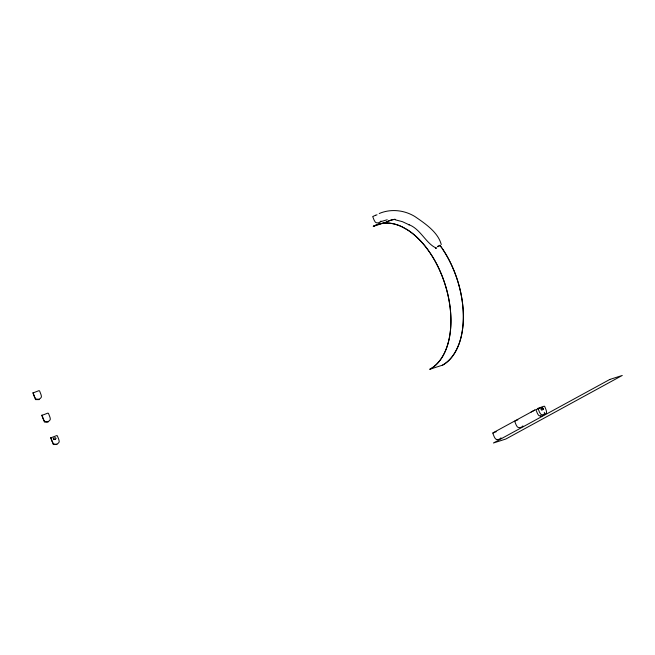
<?xml version="1.0" encoding="UTF-8"?>
<svg xmlns="http://www.w3.org/2000/svg" width="655" height="655" viewBox="0 0 655 655"><rect width="100%" height="100%" fill="white"/><g stroke="black" fill="none" stroke-linecap="round" stroke-linejoin="round"><path stroke-width="0.98" d="M437.589 246.648L438.072 246.075A5.052 1.818 -34.1 0 1 439.923 245.478M543.306 409.326L542.938 408.368L543.322 409.424L541.652 410.194L540.842 408.99A5.052 4.053 61.4 0 1 542.692 408.401L542.749 407.975A9.195 7.385 61.4 0 0 542.635 407.713L542.135 407.336A8.687 6.968 61.4 0 0 541.718 407.451L535.929 409.653A5.559 4.462 61.4 0 0 536.093 410.112L537.043 412.519A24.399 19.585 61.4 0 0 537.37 413.305L538.353 414.983A2.612 2.096 61.4 0 0 539.458 415.786L540.334 415.982M494.869 432.177L492.814 433.192A5.559 4.462 61.4 0 0 492.969 433.651L493.927 436.058A24.399 19.585 61.4 0 0 494.255 436.844L495.237 438.522A2.612 2.096 61.4 0 0 496.343 439.325L497.219 439.521M441.249 244.552C438.162 232.263 424.997 223.461 414.844 216.502C404.217 210.034 390.748 208.568 379.229 213.522M380.973 221.03L380.219 221.947M501.001 437.827L500.33 438.596M522.886 425.881L522.207 426.651A6.607 5.306 61.4 0 1 519.096 427.568L518.22 427.379A2.612 2.096 61.4 0 1 517.114 426.585L516.14 424.899A24.399 19.585 61.4 0 1 515.804 424.113L514.855 421.705A5.559 4.462 61.4 0 1 514.691 421.247L516.541 420.297M543.445 415.057L544.199 414.148A2.579 2.071 61.4 0 0 544.42 413.043L544.321 412.331M53.604 438.269C52.49 440.659 57.886 438.965 55.487 437.728A5.052 4.053 61.4 0 0 53.636 438.326M37.302 399.28A6.607 5.306 61.4 0 0 40.397 398.346L41.167 397.454A2.579 2.071 61.4 0 0 41.388 396.349L41.15 395.08A18.422 14.787 61.4 0 0 40.667 393.696L39.718 391.289A9.195 7.385 61.4 0 0 39.611 391.027L39.112 390.65A8.687 6.968 61.4 0 0 38.694 390.765L32.906 392.967A5.559 4.462 61.4 0 0 33.061 393.426L33.561 394.695M492.822 432.93L534.742 410.087M535.119 409.883L531.156 412.003M42.518 417.333L42.902 418.291A24.399 19.585 61.4 0 0 43.238 419.077L44.221 420.756A2.612 2.096 61.4 0 0 45.326 421.558L46.202 421.755A6.607 5.306 61.4 0 0 49.289 420.805L50.058 419.912A2.579 2.071 61.4 0 0 50.279 418.807L50.042 417.538A18.422 14.787 61.4 0 0 49.559 416.154L48.609 413.747A9.195 7.385 61.4 0 0 48.503 413.485L48.003 413.108A8.687 6.968 61.4 0 0 47.586 413.223L41.797 415.426A5.559 4.462 61.4 0 0 41.953 415.884L42.452 417.153M429.909 369.305A77.2 45.514 72.2 0 0 442.019 275.755A77.2 45.514 72.2 0 0 373.301 226.335L377.796 224.411A77.012 45.4 72.2 0 1 388.669 223.109A78.215 46.112 72.2 0 1 392.713 223.658A75.726 44.646 72.2 0 1 401.777 226.704L407.852 230.11A75.677 44.614 72.2 0 1 414.009 234.686A80.123 47.242 72.2 0 1 416.998 237.347A75.227 44.352 72.2 0 1 420.985 241.376M381.153 221.546L387.22 219.761M55.053 439.489L53.62 439.374L53.211 438.236M516.959 420.166L517.876 419.871M377.026 214.799L375.896 215.159M375.659 215.233L372.711 216.535A5.559 4.462 61.6 0 0 372.867 216.993L373.817 219.409A24.399 19.593 61.6 0 0 374.152 220.186L375.127 221.873A2.612 2.096 61.6 0 0 376.232 222.675L377.108 222.872A6.607 5.306 61.6 0 0 380.203 221.922M373.309 226.352L384.78 222.667M33.086 392.55L35.501 399.607L39.259 399.607M41.977 415.008L44.393 422.066L48.151 422.066M50.869 437.466L53.284 444.524L57.042 444.524M496.228 431.743L495.532 431.964M436.304 248.081L435.46 248.122L436.304 248.081C426.151 243.824 420.428 228.791 408.769 224.624L409.228 224.861L402.391 221.66L395.178 219.777M437.736 246.796L440.135 245.617L441.798 247.909M37.31 399.296L36.434 399.1A2.612 2.096 61.4 0 1 35.321 398.297L34.347 396.619A24.399 19.585 61.4 0 1 34.011 395.833L33.626 394.875M429.361 251.897L427.281 248.982A77.544 45.719 72.2 0 0 420.985 241.384M442.338 248.703L442.764 249.334M429.909 252.691L430.335 253.321M443.001 249.686L444.647 252.257A75.079 44.262 72.2 0 1 447.447 257.022A87.541 51.614 72.2 0 1 448.536 259.012A73.016 43.05 72.2 0 1 451.778 265.562L454.03 270.793A76.226 44.941 72.2 0 1 458.729 284.573A77.167 45.498 72.2 0 1 458.066 346.339M430.564 253.673L432.218 256.252A75.079 44.262 72.2 0 1 435.018 261.009A87.541 51.614 72.2 0 1 436.099 262.999A73.016 43.05 72.2 0 1 439.349 269.549L441.593 274.781A76.226 44.941 72.2 0 1 446.301 288.56A77.167 45.498 72.2 0 1 445.629 350.327A77.388 45.629 72.2 0 1 429.876 369.232L442.305 365.228A77.388 45.629 72.2 0 0 458.033 346.298M51.409 439.792L51.794 440.75A24.399 19.585 61.4 0 0 52.13 441.527L53.112 443.214A2.612 2.096 61.4 0 0 54.218 444.016L55.094 444.213A6.607 5.306 61.4 0 0 58.18 443.263L58.95 442.371A2.579 2.071 61.4 0 0 59.171 441.265L58.934 439.996A18.422 14.787 61.4 0 0 58.451 438.613L57.501 436.205A9.195 7.385 61.4 0 0 57.394 435.943L56.952 435.559A8.687 6.968 61.4 0 0 56.477 435.681L50.689 437.876A5.559 4.462 61.4 0 0 50.844 438.342L51.344 439.611M500.314 438.572A6.607 5.306 61.4 0 1 497.219 439.513M395.145 219.269A77.2 45.514 72.2 0 0 385.729 222.348L390.224 220.416A77.012 45.4 72.2 0 1 394.67 219.359M439.914 245.232A77.2 45.514 72.2 0 1 442.338 365.318M543.429 415.033A6.607 5.306 61.4 0 1 540.334 415.974M538.025 408.327L538.05 408.499A5.559 4.462 61.4 0 0 538.205 408.957L539.155 411.365A24.399 19.585 61.4 0 0 539.491 412.151L540.465 413.829A2.612 2.096 61.4 0 0 541.57 414.631L542.455 414.828A6.607 5.306 61.4 0 0 545.541 413.878L546.311 412.986A2.579 2.071 61.4 0 0 546.532 411.88L546.295 410.611A18.422 14.787 61.4 0 0 545.812 409.228L544.862 406.82A9.195 7.385 61.4 0 0 544.747 406.558L544.313 406.174A8.687 6.968 61.4 0 0 543.83 406.296L538.025 408.327M609.821 379.45L493.42 443.001L505.848 439.014L622.25 375.462L609.821 379.45"/></g></svg>
